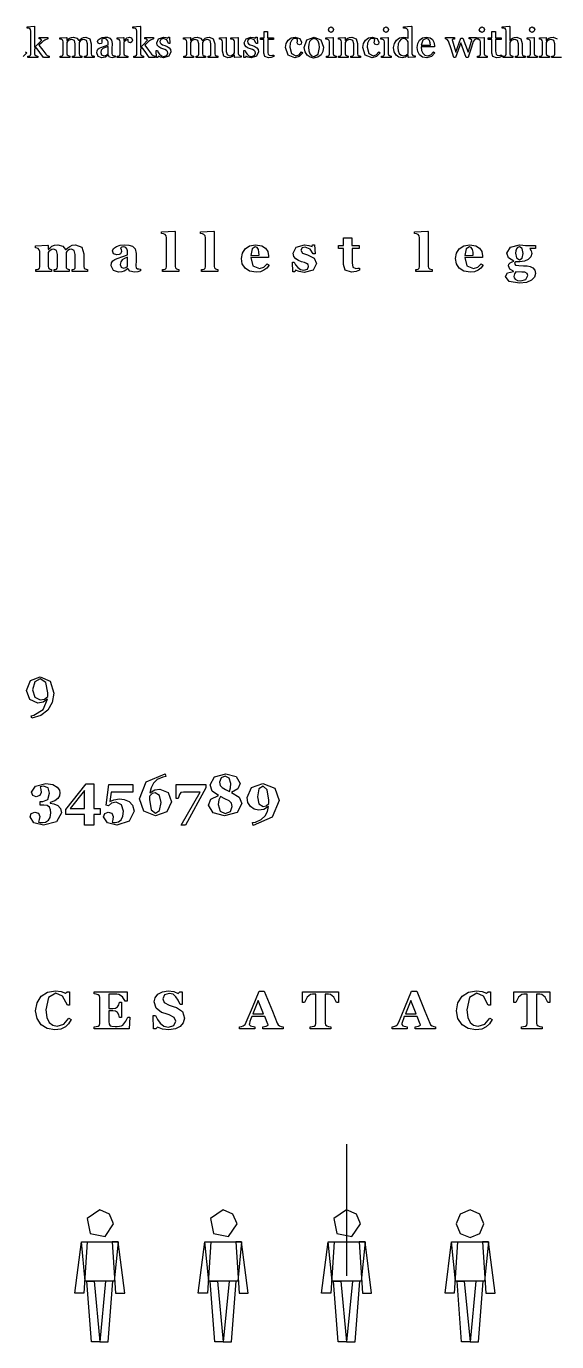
# Model space of a CAD drawing. Extents: x 0 to 118, y 2 to 170.
# Drawn here: x 58.52 to 74.63, y 43 to 82.94 of the extents above; entities that cross this region are included whole.
import ezdxf

# ---------------------------------------------------------------- set-up
doc = ezdxf.new("R2010")
doc.units = 0

msp = doc.modelspace()

# ---------------------------------------------------------------- linework, layer by layer
at = {"layer": 'Layer 1', "color": 7}
for points in [[(59.216615, 82), (59.03473, 82), (58.9328, 82.147705), (58.819885, 82.300903), (58.769837, 82.253908), (58.769837, 82.111085), (58.777762, 82.074463), (58.803397, 82.053713), (58.831475, 82.044562), (58.862602, 82.040287), (58.862602, 82), (58.567192, 82), (58.567192, 82.040283), (58.59649, 82.042783), (58.622125, 82.047657), (58.647757, 82.066582), (58.656307, 82.102595), (58.656307, 82.802057), (58.646532, 82.84417), (58.622107, 82.87469), (58.581823, 82.887515), (58.538488, 82.89179), (58.538488, 82.930853), (58.761268, 82.944902), (58.769818, 82.935752), (58.769818, 82.299155), (58.872355, 82.401083), (58.96574, 82.49874), (58.976115, 82.51279), (58.982215, 82.52744), (58.955358, 82.55184), (58.9047, 82.56284), (58.9047, 82.601902), (59.169593, 82.601902), (59.169593, 82.56406), (59.07865, 82.525607), (59.018835, 82.484715), (58.97733, 82.445042), (58.902258, 82.37302), (59.014563, 82.225315), (59.106115, 82.100803), (59.154333, 82.053805), (59.21659, 82.04038), (59.216615, 82)], [(62.430725, 82), (62.24884, 82), (62.146912, 82.147705), (62.033997, 82.300903), (61.983947, 82.253908), (61.983947, 82.111085), (61.991872, 82.074463), (62.017508, 82.053713), (62.045583, 82.044562), (62.07671, 82.040287), (62.07671, 82), (61.7813, 82), (61.7813, 82.040283), (61.810598, 82.042783), (61.836233, 82.047657), (61.861868, 82.066582), (61.870418, 82.102595), (61.870418, 82.802057), (61.860643, 82.84417), (61.836218, 82.87469), (61.795935, 82.887515), (61.7526, 82.89179), (61.7526, 82.930853), (61.975378, 82.944902), (61.983928, 82.935752), (61.983928, 82.299155), (62.086467, 82.401083), (62.17985, 82.49874), (62.190225, 82.51279), (62.196325, 82.52744), (62.16947, 82.55184), (62.11881, 82.56284), (62.11881, 82.601902), (62.383703, 82.601902), (62.383703, 82.56406), (62.29276, 82.525607), (62.232945, 82.484715), (62.191443, 82.445042), (62.11637, 82.37302), (62.228673, 82.225315), (62.320228, 82.100803), (62.368445, 82.053805), (62.4307, 82.04038), (62.430725, 82)], [(66.036073, 82.026232), (65.960998, 81.998767), (65.874328, 81.987167), (65.767518, 82.02501), (65.737, 82.133042), (65.737, 82.540757), (65.628358, 82.540757), (65.628358, 82.59935), (65.73944, 82.59935), (65.73944, 82.786727), (65.850525, 82.786727), (65.850525, 82.59935), (66.023255, 82.59935), (66.023255, 82.540757), (65.851745, 82.540757), (65.851745, 82.204452), (65.854245, 82.140975), (65.86767, 82.09703), (65.896968, 82.070175), (65.949458, 82.061025), (65.994013, 82.063525), (66.036128, 82.07085), (66.036073, 82.026232)], [(67.85431, 82.846558), (67.83111, 82.785522), (67.774957, 82.759888), (67.720637, 82.784312), (67.698062, 82.841075), (67.720637, 82.899668), (67.774957, 82.924693), (67.83172, 82.900893), (67.854295, 82.84657), (67.85431, 82.846558)], [(69.526673, 82.846558), (69.503473, 82.785522), (69.44732, 82.759888), (69.392998, 82.784312), (69.370423, 82.841075), (69.392998, 82.899668), (69.44732, 82.924693), (69.504083, 82.900893), (69.526658, 82.84657), (69.526673, 82.846558)], [(70.33661, 82.010987), (70.126648, 81.997563), (70.117497, 82.006113), (70.117497, 82.062265), (70.112623, 82.063515), (70.033888, 82.00553), (69.938063, 81.982955), (69.838575, 82.00553), (69.755568, 82.070227), (69.698193, 82.171547), (69.677443, 82.302162), (69.700018, 82.426063), (69.762273, 82.528603), (69.853215, 82.59391), (69.96369, 82.61831), (70.046087, 82.607335), (70.116277, 82.58048), (70.116277, 82.78983), (70.107727, 82.836218), (70.083928, 82.868565), (70.037543, 82.88504), (69.975285, 82.892965), (69.975285, 82.930805), (70.221257, 82.944855), (70.230407, 82.935705), (70.230407, 82.123937), (70.238332, 82.087315), (70.262757, 82.06229), (70.296325, 82.05314), (70.33661, 82.05064), (70.33661, 82.010987)], [(72.43805, 82.846558), (72.41485, 82.785522), (72.358698, 82.759888), (72.304378, 82.784312), (72.281802, 82.841075), (72.304378, 82.899668), (72.358698, 82.924693), (72.415463, 82.900893), (72.438038, 82.84657), (72.43805, 82.846558)], [(72.96051, 82.026245), (72.885437, 81.99878), (72.798767, 81.98718), (72.691955, 82.025022), (72.661437, 82.133055), (72.661437, 82.54077), (72.552795, 82.54077), (72.552795, 82.599362), (72.66388, 82.599362), (72.66388, 82.78674), (72.774962, 82.78674), (72.774962, 82.599362), (72.947692, 82.599362), (72.947692, 82.54077), (72.776185, 82.54077), (72.776185, 82.204465), (72.778685, 82.140987), (72.79211, 82.097042), (72.821407, 82.070187), (72.873897, 82.061037), (72.918452, 82.063537), (72.960567, 82.070862), (72.96051, 82.026245)], [(73.67401, 82), (73.3786, 82), (73.3786, 82.040283), (73.40973, 82.042783), (73.437805, 82.047657), (73.46283, 82.066582), (73.47138, 82.102595), (73.47138, 82.412042), (73.440862, 82.51092), (73.36762, 82.54571), (73.308415, 82.535335), (73.260197, 82.51091), (73.22846, 82.480393), (73.21136, 82.454758), (73.21136, 82.108688), (73.219285, 82.074508), (73.24492, 82.053758), (73.272385, 82.044607), (73.304122, 82.040332), (73.304122, 82), (73.008712, 82), (73.008712, 82.040283), (73.03801, 82.042783), (73.063645, 82.047657), (73.08928, 82.066582), (73.09783, 82.102595), (73.09783, 82.803277), (73.088055, 82.844782), (73.063655, 82.87591), (73.024592, 82.886885), (72.980037, 82.89176), (72.980037, 82.930822), (73.202815, 82.944872), (73.211365, 82.935722), (73.211365, 82.5158), (73.213865, 82.5158), (73.250487, 82.5512), (73.293822, 82.58416), (73.348142, 82.60856), (73.418945, 82.618335), (73.542845, 82.567067), (73.58618, 82.420582), (73.58618, 82.107473), (73.593505, 82.072682), (73.61914, 82.052532), (73.644165, 82.043982), (73.67407, 82.040333), (73.67401, 82)], [(73.963318, 82.846558), (73.940117, 82.785522), (73.883965, 82.759888), (73.829643, 82.784312), (73.807068, 82.841075), (73.829643, 82.899668), (73.883965, 82.924693), (73.940728, 82.900893), (73.963303, 82.84657), (73.963318, 82.846558)], [(60.58075, 82), (60.28717, 82), (60.28717, 82.040283), (60.315247, 82.042783), (60.340882, 82.047657), (60.365905, 82.066582), (60.374455, 82.102595), (60.374455, 82.413262), (60.34516, 82.51092), (60.273137, 82.54571), (60.216985, 82.53656), (60.168767, 82.510925), (60.13886, 82.481627), (60.12116, 82.455992), (60.12116, 82.108702), (60.128485, 82.073302), (60.153507, 82.052552), (60.178532, 82.044002), (60.20844, 82.040352), (60.20844, 82), (59.920965, 82), (59.920965, 82.040283), (59.94782, 82.042783), (59.972245, 82.047657), (59.997267, 82.066582), (60.005817, 82.102595), (60.005817, 82.413262), (59.976522, 82.51092), (59.9045, 82.54571), (59.848347, 82.535935), (59.80013, 82.510302), (59.770222, 82.479785), (59.751922, 82.45476), (59.751922, 82.10991), (59.760472, 82.07512), (59.786107, 82.053745), (59.812352, 82.044595), (59.84226, 82.04032), (59.84226, 82), (59.5499, 82), (59.5499, 82.040283), (59.578587, 82.042783), (59.604832, 82.047657), (59.629857, 82.066582), (59.638407, 82.102595), (59.638407, 82.47674), (59.629257, 82.51153), (59.604832, 82.538385), (59.576145, 82.549985), (59.540745, 82.556085), (59.540745, 82.595757), (59.742162, 82.609182), (59.750712, 82.600632), (59.750712, 82.514575), (59.754987, 82.514575), (59.792217, 82.550585), (59.833112, 82.584155), (59.886212, 82.608555), (59.955792, 82.61833), (60.0565, 82.586592), (60.116925, 82.51091), (60.155377, 82.54814), (60.199932, 82.58293), (60.254255, 82.608565), (60.324445, 82.61834), (60.445295, 82.568292), (60.48985, 82.414482), (60.48985, 82.108697), (60.497175, 82.073297), (60.522197, 82.052547), (60.549665, 82.043997), (60.580792, 82.040347), (60.58075, 82)], [(61.221007, 82.010975), (61.17035, 81.9945), (61.12152, 81.987775), (61.045227, 82.00975), (61.009217, 82.075057), (61.005567, 82.075057), (60.920117, 82.00792), (60.810865, 81.98472), (60.69917, 82.026225), (60.655835, 82.134867), (60.66561, 82.197122), (60.694907, 82.246562), (60.73519, 82.27891), (60.782187, 82.30211), (60.893272, 82.34056), (61.006797, 82.384507), (61.006797, 82.444932), (61.003147, 82.47545), (60.989097, 82.518172), (60.954307, 82.557235), (60.89144, 82.574335), (60.83895, 82.56456), (60.805383, 82.545035), (60.810882, 82.509022), (60.816983, 82.465077), (60.797458, 82.426015), (60.744355, 82.408315), (60.69919, 82.429665), (60.68514, 82.478492), (60.704665, 82.532205), (60.756545, 82.57798), (60.823075, 82.606668), (60.899368, 82.618868), (60.98848, 82.611543), (61.05806, 82.581635), (61.105058, 82.51999), (61.121533, 82.420503), (61.119783, 82.265473), (61.118033, 82.118378), (61.125958, 82.080538), (61.151593, 82.056738), (61.18028, 82.050638), (61.221173, 82.050138), (61.221007, 82.010975)], [(61.007995, 82.33324), (60.917052, 82.303333), (60.844423, 82.26671), (60.796202, 82.217273), (60.778503, 82.150135), (60.804748, 82.07567), (60.872498, 82.05187), (60.948793, 82.07262), (61.004333, 82.122668), (61.007995, 82.33324)], [(61.741637, 82.52428), (61.726387, 82.468738), (61.67939, 82.444938), (61.6269, 82.462638), (61.6092, 82.5017), (61.61095, 82.5261), (61.615225, 82.548075), (61.548087, 82.524875), (61.48278, 82.458958), (61.48278, 82.108615), (61.490705, 82.073825), (61.516952, 82.053675), (61.556015, 82.044525), (61.598127, 82.04025), (61.598127, 82), (61.280745, 82), (61.280745, 82.040283), (61.309432, 82.042783), (61.335677, 82.047657), (61.360702, 82.066582), (61.369252, 82.102595), (61.369252, 82.474297), (61.360102, 82.51153), (61.335677, 82.540827), (61.30821, 82.551202), (61.274032, 82.556077), (61.274032, 82.59575), (61.474227, 82.609175), (61.482777, 82.600625), (61.482777, 82.515787), (61.485827, 82.515787), (61.570057, 82.59086), (61.654895, 82.616495), (61.717152, 82.59147), (61.741577, 82.524332), (61.741637, 82.52428)], [(62.859803, 82.2948), (62.898255, 82.24414), (62.91168, 82.17395), (62.848812, 82.037233), (62.68707, 81.98413), (62.590025, 82.003055), (62.527157, 82.037845), (62.514957, 81.998173), (62.469182, 81.998173), (62.463082, 82.207523), (62.505197, 82.207523), (62.525947, 82.15198), (62.5644, 82.094608), (62.621162, 82.04944), (62.696235, 82.03114), (62.786567, 82.057385), (62.818305, 82.13368), (62.80793, 82.177625), (62.778632, 82.210585), (62.729195, 82.235608), (62.663887, 82.258183), (62.5998, 82.281383), (62.539985, 82.316783), (62.49604, 82.369273), (62.47894, 82.442515), (62.533872, 82.567638), (62.680967, 82.618908), (62.752987, 82.609758), (62.813412, 82.587783), (62.827462, 82.619523), (62.87141, 82.619523), (62.88056, 82.42604), (62.838445, 82.42604), (62.782902, 82.53102), (62.679752, 82.571915), (62.601017, 82.54689), (62.572332, 82.486465), (62.581482, 82.44069), (62.610167, 82.40956), (62.655945, 82.38636), (62.724915, 82.36256), (62.800597, 82.332653), (62.859802, 82.29481), (62.859803, 82.2948)], [(64.335022, 82), (64.041442, 82), (64.041442, 82.040283), (64.06952, 82.042783), (64.095155, 82.047657), (64.120177, 82.066582), (64.128727, 82.102595), (64.128727, 82.413262), (64.099432, 82.51092), (64.02741, 82.54571), (63.971257, 82.53656), (63.92304, 82.510925), (63.893132, 82.481627), (63.875432, 82.455992), (63.875432, 82.108702), (63.882757, 82.073302), (63.90778, 82.052552), (63.932805, 82.044002), (63.962712, 82.040352), (63.962712, 82), (63.675237, 82), (63.675237, 82.040283), (63.702092, 82.042783), (63.726517, 82.047657), (63.75154, 82.066582), (63.76009, 82.102595), (63.76009, 82.413262), (63.730795, 82.51092), (63.658772, 82.54571), (63.60262, 82.535935), (63.554402, 82.510302), (63.524495, 82.479785), (63.506195, 82.45476), (63.506195, 82.10991), (63.514745, 82.07512), (63.54038, 82.053745), (63.566625, 82.044595), (63.596532, 82.04032), (63.596532, 82), (63.304172, 82), (63.304172, 82.040283), (63.33286, 82.042783), (63.359105, 82.047657), (63.38413, 82.066582), (63.39268, 82.102595), (63.39268, 82.47674), (63.38353, 82.51153), (63.359105, 82.538385), (63.330417, 82.549985), (63.295017, 82.556085), (63.295017, 82.595757), (63.496435, 82.609182), (63.504985, 82.600632), (63.504985, 82.514575), (63.50926, 82.514575), (63.54649, 82.550585), (63.587385, 82.584155), (63.640485, 82.608555), (63.710065, 82.61833), (63.810772, 82.586592), (63.871197, 82.51091), (63.90965, 82.54814), (63.954205, 82.58293), (64.008527, 82.608565), (64.078717, 82.61834), (64.199567, 82.568292), (64.244122, 82.414482), (64.244122, 82.108697), (64.251447, 82.073297), (64.27647, 82.052547), (64.303937, 82.043997), (64.335065, 82.040347), (64.335022, 82)], [(65.050355, 82.010975), (64.85443, 81.99755), (64.84528, 82.0061), (64.84528, 82.082395), (64.84163, 82.082395), (64.80867, 82.049435), (64.766555, 82.018308), (64.713455, 81.993283), (64.640822, 81.984733), (64.518753, 82.036613), (64.47725, 82.18859), (64.47725, 82.476678), (64.4687, 82.513298), (64.4449, 82.539543), (64.417435, 82.549918), (64.382645, 82.554793), (64.382645, 82.594465), (64.58345, 82.609115), (64.5926, 82.600565), (64.5926, 82.182475), (64.621898, 82.084207), (64.692087, 82.05125), (64.751902, 82.061625), (64.795847, 82.08605), (64.824535, 82.112905), (64.84406, 82.13976), (64.84406, 82.480947), (64.83551, 82.516347), (64.81171, 82.543202), (64.77875, 82.551752), (64.730532, 82.554802), (64.730532, 82.594475), (64.949037, 82.609125), (64.958187, 82.600575), (64.958187, 82.12267), (64.966737, 82.08727), (64.990537, 82.062245), (65.016782, 82.053095), (65.050352, 82.050595), (65.050355, 82.010975)], [(65.521545, 82.294787), (65.559998, 82.244128), (65.573423, 82.173938), (65.510558, 82.03722), (65.348813, 81.984118), (65.251768, 82.003043), (65.188903, 82.037833), (65.176703, 81.99816), (65.130925, 81.99816), (65.124825, 82.20751), (65.166938, 82.20751), (65.187688, 82.151968), (65.22614, 82.094595), (65.282903, 82.049428), (65.357975, 82.031128), (65.448308, 82.057373), (65.480048, 82.133668), (65.469673, 82.177613), (65.440375, 82.210573), (65.390938, 82.235595), (65.32563, 82.25817), (65.261543, 82.28137), (65.201728, 82.31677), (65.157783, 82.36926), (65.140683, 82.442503), (65.195615, 82.567625), (65.34271, 82.618895), (65.414733, 82.609745), (65.475155, 82.58777), (65.489205, 82.61951), (65.53315, 82.61951), (65.5423, 82.426028), (65.500185, 82.426028), (65.444643, 82.531008), (65.341495, 82.571903), (65.26276, 82.546878), (65.234073, 82.486453), (65.243223, 82.440678), (65.27191, 82.409548), (65.317685, 82.386348), (65.386655, 82.362548), (65.46234, 82.33264), (65.521543, 82.294798), (65.521545, 82.294787)], [(66.67572, 81.984117), (66.471252, 82.070787), (66.3974, 82.303332), (66.416925, 82.42174), (66.47491, 82.522447), (66.565242, 82.592028), (66.68365, 82.618885), (66.827692, 82.57616), (66.883235, 82.460802), (66.868585, 82.406482), (66.820365, 82.383282), (66.764212, 82.401582), (66.744687, 82.442475), (66.752012, 82.498627), (66.760562, 82.541352), (66.727602, 82.566377), (66.681215, 82.573102), (66.625062, 82.560277), (66.573795, 82.514502), (66.537172, 82.432105), (66.523122, 82.308202), (66.57317, 82.122655), (66.705618, 82.051245), (66.804495, 82.07993), (66.878957, 82.16599), (66.91802, 82.140355), (66.811818, 82.02622), (66.67571, 81.984105), (66.67572, 81.984117)], [(67.551575, 82.306995), (67.531425, 82.181872), (67.474052, 82.078113), (67.376397, 82.00548), (67.251885, 81.98168), (67.142633, 82.00303), (67.050468, 82.066505), (66.986993, 82.165993), (66.963793, 82.29844), (67.04558, 82.529152), (67.261035, 82.618875), (67.469165, 82.533425), (67.551563, 82.306985), (67.551575, 82.306995)], [(67.425232, 82.305745), (67.416082, 82.402182), (67.388615, 82.488852), (67.337347, 82.549277), (67.259832, 82.572477), (67.179265, 82.549277), (67.125555, 82.4858), (67.098087, 82.40096), (67.090162, 82.308797), (67.099312, 82.200155), (67.12983, 82.111655), (67.18171, 82.05001), (67.259835, 82.028035), (67.380685, 82.101887), (67.42524, 82.305745), (67.425232, 82.305745)], [(67.931213, 82), (67.640075, 82), (67.640075, 82.040283), (67.668762, 82.042783), (67.695008, 82.047657), (67.720033, 82.066582), (67.728583, 82.102595), (67.728583, 82.474297), (67.719432, 82.509697), (67.695008, 82.537165), (67.661438, 82.549365), (67.621155, 82.55609), (67.621155, 82.595762), (67.833557, 82.609187), (67.842107, 82.600637), (67.842107, 82.109915), (67.850032, 82.074515), (67.876278, 82.053765), (67.902523, 82.044615), (67.931207, 82.04034), (67.931213, 82)], [(68.66974, 82), (68.37494, 82), (68.37494, 82.040283), (68.405458, 82.042783), (68.433533, 82.047657), (68.458558, 82.066582), (68.467108, 82.102595), (68.467108, 82.412042), (68.43659, 82.51092), (68.363348, 82.54571), (68.304142, 82.535335), (68.256535, 82.51091), (68.224187, 82.480393), (68.207088, 82.454758), (68.207088, 82.108688), (68.215637, 82.074508), (68.241272, 82.053758), (68.268738, 82.044607), (68.299865, 82.040332), (68.299865, 82), (68.005065, 82), (68.005065, 82.040283), (68.033753, 82.042783), (68.059998, 82.047657), (68.085023, 82.066582), (68.093573, 82.102595), (68.093573, 82.474297), (68.084423, 82.51214), (68.059998, 82.540827), (68.032533, 82.551202), (67.998352, 82.556077), (67.998352, 82.59575), (68.198547, 82.609175), (68.207097, 82.600625), (68.207097, 82.515787), (68.210147, 82.515787), (68.246767, 82.550577), (68.288272, 82.584147), (68.341982, 82.608547), (68.412172, 82.618322), (68.540347, 82.564002), (68.58246, 82.42057), (68.58246, 82.10746), (68.589785, 82.07267), (68.61481, 82.05252), (68.639835, 82.04397), (68.669742, 82.04032), (68.66974, 82)], [(69.021912, 81.984125), (68.817445, 82.070795), (68.743592, 82.30334), (68.763117, 82.421748), (68.8211, 82.522455), (68.911432, 82.592035), (69.02984, 82.618893), (69.173885, 82.576168), (69.229425, 82.46081), (69.214775, 82.40649), (69.166557, 82.38329), (69.110405, 82.40159), (69.09088, 82.442482), (69.098205, 82.498635), (69.106755, 82.54136), (69.073797, 82.566385), (69.02741, 82.57311), (68.971257, 82.560285), (68.919987, 82.51451), (68.883367, 82.432112), (68.869317, 82.30821), (68.919367, 82.122662), (69.051815, 82.051252), (69.15069, 82.079937), (69.225152, 82.165997), (69.264215, 82.140362), (69.158015, 82.026227), (69.021907, 81.984112), (69.021912, 81.984125)], [(69.603578, 82), (69.31244, 82), (69.31244, 82.040283), (69.341125, 82.042783), (69.36737, 82.047657), (69.392395, 82.066582), (69.400945, 82.102595), (69.400945, 82.474297), (69.391795, 82.509697), (69.36737, 82.537165), (69.333802, 82.549365), (69.293517, 82.55609), (69.293517, 82.595762), (69.50592, 82.609187), (69.51447, 82.600637), (69.51447, 82.109915), (69.522395, 82.074515), (69.54864, 82.053765), (69.574885, 82.044615), (69.603572, 82.04034), (69.603578, 82)], [(70.116273, 82.116578), (70.116273, 82.46875), (70.100398, 82.50293), (70.072933, 82.5365), (70.031428, 82.561523), (69.975885, 82.571898), (69.908138, 82.552973), (69.853815, 82.498653), (69.817805, 82.411372), (69.80498, 82.294795), (69.814755, 82.20141), (69.847715, 82.123897), (69.902035, 82.068965), (69.981383, 82.048215), (70.061948, 82.069565), (70.11627, 82.116562), (70.116273, 82.116578)], [(70.92987, 82.141603), (70.828553, 82.026855), (70.682678, 81.98413), (70.555115, 82.009765), (70.465393, 82.079345), (70.412293, 82.181885), (70.395193, 82.305785), (70.413493, 82.420533), (70.468425, 82.52246), (70.554485, 82.59204), (70.67045, 82.618898), (70.783365, 82.598148), (70.85966, 82.541385), (70.901165, 82.460818), (70.915215, 82.36011), (70.915215, 82.319828), (70.516655, 82.319828), (70.52763, 82.212405), (70.56364, 82.127565), (70.625895, 82.071413), (70.717448, 82.051263), (70.810833, 82.076288), (70.887125, 82.16784), (70.92987, 82.141603)], [(70.794983, 82.371095), (70.788882, 82.444335), (70.770583, 82.509643), (70.73213, 82.55542), (70.669263, 82.57312), (70.562453, 82.51941), (70.516675, 82.371095), (70.794983, 82.371095)], [(72.19757, 82.562745), (72.14203, 82.54137), (72.099305, 82.484607), (72.04132, 82.314318), (71.980895, 82.134265), (71.95832, 82.065905), (71.93817, 81.995715), (71.885677, 81.995715), (71.723935, 82.43883), (71.560972, 81.995715), (71.510922, 81.995715), (71.4212, 82.26427), (71.344297, 82.496813), (71.307065, 82.54198), (71.253965, 82.561505), (71.253965, 82.60179), (71.52252, 82.60179), (71.52252, 82.559065), (71.478575, 82.55234), (71.455375, 82.53219), (71.457125, 82.521815), (71.462625, 82.504715), (71.50657, 82.361283), (71.570657, 82.156205), (71.724465, 82.589555), (71.78306, 82.589555), (71.93992, 82.162307), (71.9918, 82.32039), (72.037575, 82.464433), (72.0455, 82.49312), (72.049775, 82.519365), (72.04, 82.53889), (72.0162, 82.55294), (71.989342, 82.560265), (71.968592, 82.562765), (71.968592, 82.601827), (72.197472, 82.601827), (72.19757, 82.562745)], [(72.514953, 82), (72.223815, 82), (72.223815, 82.040283), (72.252503, 82.042783), (72.278748, 82.047657), (72.303773, 82.066582), (72.312323, 82.102595), (72.312323, 82.474297), (72.303173, 82.509697), (72.278748, 82.537165), (72.245178, 82.549365), (72.204895, 82.55609), (72.204895, 82.595762), (72.417298, 82.609187), (72.425848, 82.600637), (72.425848, 82.109915), (72.433773, 82.074515), (72.460018, 82.053765), (72.486263, 82.044615), (72.514948, 82.04034), (72.514953, 82)], [(74.040222, 82), (73.749085, 82), (73.749085, 82.040283), (73.77777, 82.042783), (73.804015, 82.047657), (73.82904, 82.066582), (73.83759, 82.102595), (73.83759, 82.474297), (73.82844, 82.509697), (73.804015, 82.537165), (73.770447, 82.549365), (73.730162, 82.55609), (73.730162, 82.595762), (73.942565, 82.609187), (73.951115, 82.600637), (73.951115, 82.109915), (73.95904, 82.074515), (73.985285, 82.053765), (74.01153, 82.044615), (74.040217, 82.04034), (74.040222, 82)], [(74.778747, 82), (74.483947, 82), (74.483947, 82.040283), (74.514465, 82.042783), (74.542542, 82.047657), (74.567565, 82.066582), (74.576115, 82.102595), (74.576115, 82.412042), (74.545597, 82.51092), (74.472355, 82.54571), (74.413152, 82.535335), (74.365545, 82.51091), (74.333195, 82.480393), (74.316095, 82.454758), (74.316095, 82.108688), (74.324645, 82.074508), (74.35028, 82.053758), (74.377747, 82.044607), (74.408875, 82.040332), (74.408875, 82), (74.114075, 82), (74.114075, 82.040283), (74.14276, 82.042783), (74.169007, 82.047657), (74.19403, 82.066582), (74.20258, 82.102595), (74.20258, 82.474297), (74.19343, 82.51214), (74.16903, 82.540827), (74.141562, 82.551202), (74.107382, 82.556077), (74.107382, 82.59575), (74.307577, 82.609175), (74.316127, 82.600625), (74.316127, 82.515787), (74.319177, 82.515787), (74.3558, 82.550577), (74.397302, 82.584147), (74.451015, 82.608547), (74.521205, 82.618322), (74.649377, 82.564002)], [(58.492732, 82.165995), (58.531795, 82.14036), (58.425592, 82.026225)], [(63.155975, 75.5), (62.658477, 75.5), (62.658477, 75.557923), (62.69815, 75.561898), (62.733062, 75.569823), (62.767182, 75.5968), (62.776707, 75.644407), (62.776707, 76.523557), (62.764007, 76.5791), (62.731475, 76.618772), (62.683075, 76.638597), (62.62674, 76.649697), (62.62674, 76.70762), (63.025847, 76.728245), (63.037747, 76.715545), (63.037747, 75.654695), (63.048072, 75.607087), (63.081397, 75.578522), (63.114722, 75.565822), (63.155982, 75.557897), (63.155975, 75.5)], [(64.340362, 75.5), (63.842865, 75.5), (63.842865, 75.557923), (63.882537, 75.561898), (63.91745, 75.569823), (63.951567, 75.5968), (63.961092, 75.644407), (63.961092, 76.523557), (63.948392, 76.5791), (63.91586, 76.618772), (63.86746, 76.638597), (63.811125, 76.649697), (63.811125, 76.70762), (64.210232, 76.728245), (64.222132, 76.715545), (64.222132, 75.654695), (64.232457, 75.607087), (64.265782, 75.578522), (64.299107, 75.565822), (64.340367, 75.557897), (64.340362, 75.5)], [(70.84549, 75.5), (70.347993, 75.5), (70.347993, 75.557922), (70.387665, 75.561897), (70.422578, 75.569822), (70.456695, 75.5968), (70.46622, 75.644407), (70.46622, 76.523557), (70.45352, 76.5791), (70.420988, 76.618772), (70.372588, 76.638597), (70.31625, 76.649697), (70.31625, 76.70762), (70.71536, 76.728245), (70.72726, 76.715545), (70.72726, 75.654695), (70.737585, 75.607087), (70.77091, 75.578522), (70.804235, 75.565822), (70.845495, 75.557897), (70.84549, 75.5)], [(60.38095, 75.5), (59.90805, 75.5), (59.90805, 75.557923), (59.94455, 75.561898), (59.976287, 75.569823), (59.998512, 75.596005), (60.003262, 75.644407), (60.003262, 76.01495), (59.973905, 76.137142), (59.891385, 76.178402), (59.83029, 76.167302), (59.781887, 76.141117), (59.746182, 76.107792), (59.724757, 76.079227), (59.724757, 75.653142), (59.731107, 75.606327), (59.756497, 75.578557), (59.785062, 75.565857), (59.819975, 75.557932), (59.819975, 75.5), (59.36691, 75.5), (59.36691, 75.557923), (59.40341, 75.561898), (59.435147, 75.569823), (59.456572, 75.595213), (59.462122, 75.644407), (59.462122, 76.01495), (59.432765, 76.137142), (59.350245, 76.178402), (59.28915, 76.167302), (59.240747, 76.141117), (59.205042, 76.107792), (59.183617, 76.079227), (59.183617, 75.653142), (59.190767, 75.607122), (59.216157, 75.578557), (59.244722, 75.565857), (59.279635, 75.557932), (59.279635, 75.5), (58.804355, 75.5), (58.804355, 75.557923), (58.84482, 75.561898), (58.87894, 75.569823), (58.913852, 75.5968), (58.923377, 75.644407), (58.923377, 76.106197), (58.909902, 76.155392), (58.87737, 76.19348), (58.84087, 76.209355), (58.793262, 76.21808), (58.793262, 76.276), (59.171742, 76.296625), (59.183642, 76.284725), (59.183642, 76.172847), (59.186817, 76.172847), (59.239187, 76.21966), (59.297107, 76.264095), (59.372487, 76.295833), (59.473255, 76.308532), (59.624012, 76.26886), (59.7105, 76.164918), (59.71765, 76.164918), (59.773987, 76.214905), (59.835082, 76.26172), (59.913635, 76.295045), (60.016785, 76.30852), (60.200865, 76.237903), (60.26593, 76.037158), (60.26593, 75.651538), (60.274655, 75.60393), (60.306392, 75.576953), (60.337337, 75.565853), (60.380977, 75.557928), (60.38095, 75.5)], [(61.986665, 75.51665), (61.904145, 75.48888), (61.803375, 75.47618), (61.65976, 75.504743), (61.597078, 75.588055), (61.592328, 75.588055), (61.53996, 75.542035), (61.486798, 75.509505), (61.414595, 75.484113), (61.318585, 75.475388), (61.16148, 75.529343), (61.096417, 75.673753), (61.110692, 75.761033), (61.151157, 75.825303), (61.205907, 75.867355), (61.274937, 75.8983), (61.446325, 75.952255), (61.59232, 76.003038), (61.59232, 76.079208), (61.589145, 76.131578), (61.575645, 76.186325), (61.540732, 76.229173), (61.47805, 76.246623), (61.419335, 76.236298), (61.382042, 76.216473), (61.395542, 76.16807), (61.406642, 76.105388), (61.399492, 76.07127), (61.378867, 76.03953), (61.337607, 76.01493), (61.268577, 76.006205), (61.167807, 76.037945), (61.13369, 76.12205), (61.168602, 76.201395), (61.25509, 76.260113), (61.37014, 76.29661), (61.490745, 76.31011), (61.63198, 76.300585), (61.747825, 76.263293), (61.825585, 76.18236), (61.854942, 76.045093), (61.850967, 75.832445), (61.847792, 75.67058), (61.858117, 75.614245), (61.891442, 75.5833), (61.933495, 75.575375), (61.986657, 75.574625), (61.986665, 75.51665)], [(65.8945, 75.689635), (65.827057, 75.603943), (65.73819, 75.535705), (65.63028, 75.490478), (65.505707, 75.474603), (65.302582, 75.507928), (65.16214, 75.597588), (65.078827, 75.730095), (65.05185, 75.89672), (65.081207, 76.051445), (65.166107, 76.183953), (65.301787, 76.2752), (65.48587, 76.310113), (65.668365, 76.283135), (65.78659, 76.20855), (65.852447, 76.101433), (65.873072, 75.972893), (65.873072, 75.921318), (65.336695, 75.921318), (65.399377, 75.67376), (65.598537, 75.58886), (65.73263, 75.629325), (65.834192, 75.73327), (65.8945, 75.689635)], [(66.963043, 75.473022), (66.812287, 75.496022), (66.698822, 75.54363), (66.675022, 75.489675), (66.613132, 75.489675), (66.602807, 75.785635), (66.66073, 75.785635), (66.700405, 75.704702), (66.76388, 75.624562), (66.84878, 75.56426), (66.95193, 75.53966), (67.059048, 75.567432), (67.094752, 75.654712), (67.078878, 75.70708), (67.035238, 75.742785), (66.967, 75.769762), (66.876548, 75.79674), (66.783713, 75.828477), (66.704365, 75.880052), (66.647238, 75.954637), (66.625813, 76.058582), (66.71944, 76.23949), (66.966205, 76.30852), (67.098713, 76.293445), (67.201068, 76.261707), (67.217718, 76.30852), (67.27802, 76.30852), (67.29072, 76.037952), (67.234385, 76.037952), (67.13917, 76.17998), (66.993968, 76.240282), (66.89796, 76.214892), (66.863048, 76.144275), (66.91383, 76.056995), (67.057445, 76.006212), (67.26533, 75.906237), (67.331188, 75.74596), (67.228833, 75.54442), (66.963023, 75.47301), (66.963043, 75.473022)], [(68.644135, 75.5365), (68.53543, 75.496825), (68.394195, 75.478575), (68.210113, 75.538877), (68.150605, 75.711057), (68.150605, 76.19824), (68.007783, 76.19824), (68.007783, 76.283932), (68.153778, 76.283932), (68.153778, 76.52435), (68.411653, 76.52435), (68.411653, 76.283932), (68.63382, 76.283932), (68.63382, 76.19824), (68.413238, 76.19824), (68.413238, 75.763425), (68.43863, 75.631712), (68.531463, 75.592832), (68.590973, 75.596007), (68.644135, 75.603157), (68.644135, 75.5365)], [(72.399628, 75.689635), (72.332185, 75.603942), (72.243318, 75.535705), (72.135407, 75.490477), (72.010833, 75.474603), (71.807708, 75.507928), (71.667268, 75.597588), (71.583955, 75.730095), (71.556978, 75.89672), (71.586335, 76.051445), (71.671235, 76.183953), (71.806915, 76.2752), (71.990998, 76.310113), (72.173493, 76.283135), (72.291718, 76.20855), (72.357575, 76.101433), (72.3782, 75.972893), (72.3782, 75.921318), (71.841823, 75.921318), (71.904505, 75.67376), (72.103662, 75.58886), (72.237758, 75.629325), (72.33932, 75.73327), (72.399628, 75.689635)], [(73.989473, 76.198242), (73.81491, 76.198242), (73.860933, 76.12445), (73.876808, 76.043517), (73.84745, 75.940367), (73.770485, 75.86261), (73.65702, 75.81421), (73.515785, 75.79676), (73.386453, 75.79676), (73.365028, 75.77376), (73.353928, 75.744402), (73.381698, 75.696002), (73.482468, 75.680927), (73.628463, 75.674577), (73.733993, 75.669827), (73.82524, 75.650777), (73.903793, 75.608722), (73.964095, 75.537312), (73.987895, 75.43813), (73.958538, 75.324665), (73.870463, 75.232625), (73.719705, 75.169942), (73.503093, 75.147717), (73.18571, 75.1985), (73.077005, 75.350842), (73.135723, 75.453992), (73.318218, 75.498425), (73.318218, 75.50795), (73.20396, 75.573012), (73.163493, 75.668227), (73.179368, 75.724562), (73.22142, 75.76503), (73.275375, 75.79042), (73.328538, 75.80787), (73.328538, 75.816595), (73.17064, 75.913395), (73.12065, 76.053045), (73.227768, 76.239507), (73.500718, 76.30933), (73.60466, 76.299805), (73.681625, 76.28393), (73.989488, 76.28393), (73.989473, 76.198242)], [(61.592315, 75.93004), (61.504242, 75.89513), (61.43283, 75.854663), (61.38681, 75.797535), (61.37016, 75.716603), (61.39793, 75.62694), (61.467755, 75.59917), (61.539167, 75.61662), (61.589155, 75.661055), (61.592315, 75.93004)], [(65.5914, 75.99115), (65.58665, 76.088745), (65.569975, 76.17047), (65.532682, 76.226807), (65.473965, 76.245857), (65.37637, 76.183967), (65.336697, 75.987982), (65.5914, 75.99115)], [(72.096528, 75.99115), (72.091778, 76.088745), (72.075102, 76.17047), (72.03781, 76.226807), (71.979092, 76.245857), (71.881497, 76.183967), (71.841825, 75.987982), (72.096528, 75.99115)], [(73.61734, 76.046692), (73.587982, 76.193482), (73.497527, 76.247437), (73.443572, 76.232362), (73.40628, 76.19031), (73.38803, 76.126832), (73.38328, 76.053042), (73.413432, 75.911012), (73.499125, 75.855472), (73.586405, 75.90546), (73.61735, 76.046695), (73.61734, 76.046692)], [(73.75064, 75.380187), (73.735565, 75.434142), (73.668123, 75.47699), (73.5737, 75.48334), (73.394378, 75.48484), (73.347565, 75.428505), (73.329315, 75.349952), (73.340415, 75.306312), (73.375328, 75.261877), (73.437218, 75.226172), (73.540368, 75.212672), (73.696678, 75.252347), (73.750633, 75.380092), (73.75064, 75.380187)], [(59.354125, 62.6909), (59.30713, 62.410628), (59.17212, 62.180768), (58.96106, 62.01927), (58.68335, 61.93382), (58.667975, 62.010725), (58.74488, 62.0244), (59.03199, 62.202988), (59.16529, 62.508895), (59.025155, 62.420883), (58.868782, 62.39354), (58.626105, 62.50206), (58.523567, 62.775498), (58.642342, 63.073715), (58.937142, 63.195053), (59.240485, 63.05919), (59.354132, 62.690903), (59.354125, 62.6909)], [(59.172973, 62.70115), (59.107177, 63.013892), (58.935425, 63.12754), (58.771363, 63.039527), (58.708985, 62.798562), (58.772218, 62.576392), (58.943115, 62.492652), (59.065308, 62.516577), (59.1687, 62.59519), (59.16945, 62.608865), (59.1712, 62.637918), (59.17195, 62.66697), (59.1727, 62.70115), (59.172973, 62.70115)], [(59.471193, 59.28711), (59.55664, 59.195678), (59.59082, 59.056398), (59.437865, 58.79065), (59.043945, 58.684692), (58.750855, 58.759033), (58.63037, 58.940185), (58.668822, 59.042725), (58.773072, 59.084595), (58.8833, 59.047853), (58.92688, 58.951295), (58.911505, 58.858155), (58.88843, 58.78125), (58.937137, 58.768425), (59.007205, 58.7633), (59.103763, 58.779525), (59.186647, 58.832505), (59.243045, 58.92308), (59.263545, 59.0598), (59.254145, 59.152085), (59.221675, 59.228135), (59.15588, 59.27855), (59.050775, 59.29735), (58.942255, 59.29735), (58.942255, 59.400745), (59.01916, 59.400745), (59.174678, 59.463977), (59.223382, 59.6588), (59.176387, 59.816028), (59.042232, 59.869005), (58.984125, 59.86473), (58.93371, 59.851055), (58.956785, 59.769877), (58.97046, 59.68101), (58.92859, 59.584452), (58.819215, 59.548565), (58.716675, 59.590435), (58.679077, 59.692117), (58.80127, 59.872417), (59.10974, 59.947612), (59.321655, 59.917705), (59.454955, 59.844217), (59.520752, 59.751932), (59.539552, 59.66392), (59.523327, 59.57847), (59.477185, 59.495585), (59.378917, 59.42039), (59.237072, 59.371685), (59.237072, 59.35801), (59.356702, 59.33751), (59.471205, 59.287095), (59.471193, 59.28711)], [(60.756348, 59.008545), (60.572633, 59.008545), (60.572633, 58.684692), (60.286378, 58.684692), (60.286378, 59.008545), (59.720703, 59.008545), (59.720703, 59.165773), (60.334228, 59.942505), (60.572633, 59.942505), (60.572633, 59.188842), (60.756348, 59.188842), (60.756348, 59.008545)], [(61.639038, 59.40503), (61.746705, 59.289672), (61.790282, 59.111085), (61.644165, 58.804322), (61.27246, 58.684692), (60.980225, 58.759887), (60.86316, 58.937622), (60.901612, 59.04016), (61.00586, 59.082032), (61.11609, 59.045287), (61.159667, 58.94873), (61.145142, 58.85559), (61.121218, 58.778687), (61.16907, 58.767587), (61.22034, 58.763312), (61.316043, 58.785537), (61.396365, 58.84877), (61.45447, 58.962417), (61.47412, 59.110245), (61.40918, 59.307632), (61.242553, 59.38539), (61.109253, 59.35292), (61.012695, 59.26918), (60.946045, 59.291405), (61.02893, 59.92031), (61.750977, 59.92031), (61.750977, 59.68447), (61.090455, 59.68447), (61.05542, 59.402487), (61.174195, 59.45803), (61.345092, 59.48452), (61.49463, 59.46742), (61.639038, 59.405042), (61.639038, 59.40503)], [(62.925902, 59.39563), (62.789185, 59.092285), (62.441405, 58.970093), (62.085937, 59.10852), (61.951782, 59.481933), (62.162842, 59.998903), (62.736205, 60.24585), (62.755855, 60.161255), (62.665277, 60.14588), (62.491817, 60.06812), (62.377315, 59.956183), (62.308955, 59.818608), (62.271358, 59.668218), (62.41833, 59.75794), (62.575557, 59.781015), (62.824212, 59.67335), (62.925897, 59.39564), (62.925902, 59.39563)], [(63.97522, 59.8186), (63.35315, 58.68469), (63.224975, 58.68469), (63.800902, 59.690427), (63.409545, 59.690427), (63.293335, 59.689677), (63.21643, 59.672577), (63.167725, 59.612762), (63.136108, 59.499115), (63.07373, 59.499115), (63.07373, 59.92038), (63.97522, 59.92038), (63.97522, 59.8186)], [(65.062135, 59.33923), (64.921143, 59.075192), (64.539185, 58.968382), (64.189698, 59.059812), (64.056398, 59.293942), (64.12732, 59.475095), (64.352905, 59.58276), (64.166625, 59.722897), (64.104247, 59.91174), (64.240112, 60.150997), (64.577637, 60.247555), (64.892945, 60.162107), (65.014282, 59.950192), (64.948487, 59.78613), (64.751953, 59.681027), (64.988647, 59.535765), (65.062135, 59.33923), (65.062135, 59.33923)], [(64.728882, 59.951902), (64.684448, 60.111692), (64.562255, 60.173215), (64.43921, 60.121092), (64.390502, 59.98779), (64.411878, 59.892942), (64.472548, 59.827145), (64.573378, 59.76904), (64.690443, 59.71179), (64.71864, 59.816037), (64.72889, 59.951902), (64.728882, 59.951902)], [(66.1969, 59.43408), (65.986695, 58.925657), (65.412475, 58.679562), (65.392825, 58.764157), (65.4834, 58.779532), (65.657718, 58.856437), (65.771365, 58.965812), (65.841432, 59.101677), (65.877322, 59.249505), (65.731202, 59.162345), (65.573122, 59.141845), (65.43555, 59.170897), (65.324465, 59.250365), (65.24927, 59.373413), (65.22278, 59.53064), (65.361208, 59.828858), (65.707278, 59.947633), (66.064455, 59.80835), (66.196903, 59.434083), (66.1969, 59.43408)], [(60.286378, 59.188842), (60.286378, 59.738282), (59.85144, 59.188842), (60.286378, 59.188842)], [(62.60974, 59.372555), (62.56189, 59.587032), (62.435425, 59.666502), (62.34314, 59.648552), (62.26538, 59.573358), (62.26463, 59.557982), (62.26388, 59.53064), (62.26213, 59.495605), (62.26213, 59.468262), (62.31169, 59.153807), (62.44072, 59.045288), (62.562913, 59.130737), (62.609908, 59.372557), (62.60974, 59.372555)], [(64.775025, 59.252927), (64.74939, 59.352047), (64.675903, 59.42297), (64.55371, 59.486202), (64.413575, 59.552), (64.364013, 59.452025), (64.342663, 59.311032), (64.40333, 59.1145), (64.56312, 59.043577), (64.718638, 59.101682), (64.775035, 59.252927), (64.775025, 59.252927)], [(65.88501, 59.387082), (65.88576, 59.416135), (65.88651, 59.44946), (65.83695, 59.76306), (65.709632, 59.872435), (65.58573, 59.789547), (65.538732, 59.55029), (65.586585, 59.332395), (65.713905, 59.251217), (65.805335, 59.270867), (65.883092, 59.344352), (65.883842, 59.358878), (65.884592, 59.387075), (65.88501, 59.387082)], [(59.385713, 52.469848), (59.154023, 52.509523), (58.965973, 52.62616), (58.842193, 52.810243), (58.796968, 53.052245), (58.842193, 53.29425), (58.970733, 53.487855), (59.16513, 53.611633), (59.407928, 53.656068), (59.578523, 53.633068), (59.708648, 53.582285), (59.757843, 53.625925), (59.826875, 53.625925), (59.834025, 53.214915), (59.7642, 53.214915), (59.621378, 53.491038), (59.418253, 53.579113), (59.191325, 53.447398), (59.113565, 53.079233), (59.13975, 52.849925), (59.209575, 52.69758), (59.318278, 52.608712), (59.457133, 52.580942), (59.654703, 52.641245), (59.813395, 52.82374), (59.881633, 52.78248), (59.803873, 52.657115), (59.703105, 52.562693), (59.56425, 52.494455), (59.385723, 52.469855), (59.385713, 52.469848)], [(61.580963, 53.338685), (61.52066, 53.338685), (61.441315, 53.46881), (61.329438, 53.54657), (61.262788, 53.55292), (61.192963, 53.55442), (61.02951, 53.55442), (61.02951, 53.119605), (61.145355, 53.119605), (61.2247, 53.12993), (61.289765, 53.169602), (61.326262, 53.233872), (61.350862, 53.314012), (61.411165, 53.314012), (61.411165, 52.844285), (61.350862, 52.844285), (61.326262, 52.927597), (61.289765, 52.997422), (61.227875, 53.036302), (61.145355, 53.047402), (61.02951, 53.047402), (61.02951, 52.72288), (61.03666, 52.641947), (61.065222, 52.59672), (61.119177, 52.576895), (61.2136, 52.572145), (61.28025, 52.572895), (61.348488, 52.577645), (61.410378, 52.589545), (61.454018, 52.612545), (61.53971, 52.73077), (61.602395, 52.850582), (61.660318, 52.850582), (61.638885, 52.5), (60.582795, 52.5), (60.582795, 52.56189), (60.643098, 52.56824), (60.697053, 52.57934), (60.737518, 52.61108), (60.747843, 52.661068), (60.747843, 53.455318), (60.739118, 53.50213), (60.697065, 53.53625), (60.639143, 53.5537), (60.582808, 53.564025), (60.582808, 53.625915), (61.580975, 53.625915), (61.580963, 53.338685)], [(62.851838, 52.469848), (62.659028, 52.49524), (62.50827, 52.555543), (62.453522, 52.5), (62.386077, 52.5), (62.375752, 52.907043), (62.44399, 52.907043), (62.502705, 52.78485), (62.585225, 52.6698), (62.693135, 52.583313), (62.833577, 52.549988), (62.998617, 52.602355), (63.05654, 52.735658), (63.007345, 52.845948), (62.856587, 52.923705), (62.733602, 52.96338), (62.628865, 53.000673), (62.45986, 53.130005), (62.40511, 53.318055), (62.433675, 53.444215), (62.516987, 53.55371), (62.651083, 53.627503), (62.828817, 53.656068), (63.00417, 53.629883), (63.13271, 53.578308), (63.181113, 53.625915), (63.250143, 53.625915), (63.256493, 53.241883), (63.188255, 53.241883), (63.13192, 53.368043), (63.064475, 53.475953), (62.974815, 53.54895), (62.855798, 53.57672), (62.715355, 53.52832), (62.6614, 53.408508), (62.708215, 53.298218), (62.855798, 53.22284), (62.97561, 53.183168), (63.084313, 53.14508), (63.258873, 53.022095), (63.319175, 52.82849), (63.285058, 52.687255), (63.193015, 52.573793), (63.046228, 52.496825), (62.85183, 52.469848), (62.851838, 52.469848)], [(66.318755, 52.5), (65.705415, 52.5), (65.705415, 52.56189), (65.806183, 52.576965), (65.864105, 52.60791), (65.862605, 52.622185), (65.856255, 52.64361), (65.760248, 52.876887), (65.371453, 52.876887), (65.341303, 52.800715), (65.31353, 52.722957), (65.29528, 52.658687), (65.29278, 52.630915), (65.330868, 52.587275), (65.459408, 52.561885), (65.459408, 52.5), (64.997615, 52.5), (64.997615, 52.56189), (65.05633, 52.569815), (65.1087, 52.588865), (65.163448, 52.635677), (65.201533, 52.701535), (65.385615, 53.148253), (65.590328, 53.641783), (65.74902, 53.641783), (65.99261, 53.037168), (66.142573, 52.669005), (66.168758, 52.625363), (66.213985, 52.588865), (66.26556, 52.569815), (66.31872, 52.56189), (66.318755, 52.5)], [(68.00064, 53.303772), (67.939545, 53.303772), (67.8602, 53.458495), (67.760222, 53.547363), (67.69754, 53.552913), (67.63327, 53.555413), (67.595978, 53.555413), (67.595978, 52.672295), (67.606302, 52.621515), (67.64677, 52.587395), (67.703105, 52.57232), (67.768963, 52.561995), (67.768963, 52.5), (67.141338, 52.5), (67.141338, 52.56189), (67.205608, 52.56824), (67.262735, 52.57934), (67.303995, 52.61346), (67.31432, 52.66424), (67.31432, 53.555293), (67.277028, 53.555293), (67.212758, 53.552793), (67.150075, 53.547243), (67.049305, 53.458375), (66.970753, 53.303652), (66.909658, 53.303652), (66.909658, 53.625795), (68.00066, 53.625795), (68.00064, 53.303772)], [(70.950225, 52.5), (70.336883, 52.5), (70.336883, 52.56189), (70.437652, 52.576965), (70.495575, 52.60791), (70.494075, 52.622185), (70.487725, 52.64361), (70.391718, 52.876887), (70.002923, 52.876887), (69.972773, 52.800715), (69.945, 52.722957), (69.92675, 52.658687), (69.92425, 52.630915), (69.962338, 52.587275), (70.090878, 52.561885), (70.090878, 52.5), (69.629085, 52.5), (69.629085, 52.56189), (69.6878, 52.569815), (69.74017, 52.588865), (69.794918, 52.635677), (69.833003, 52.701535), (70.017085, 53.148253), (70.221798, 53.641783), (70.380488, 53.641783), (70.62408, 53.037168), (70.774043, 52.669005), (70.800228, 52.625363), (70.845455, 52.588865), (70.89703, 52.569815), (70.95019, 52.56189), (70.950225, 52.5)], [(72.175872, 52.469848), (71.944182, 52.509523), (71.756135, 52.62616), (71.632355, 52.810243), (71.587128, 53.052245), (71.632355, 53.29425), (71.760895, 53.487855), (71.955292, 53.611633), (72.19809, 53.656068), (72.368682, 53.633068), (72.49881, 53.582285), (72.548005, 53.625925), (72.617035, 53.625925), (72.624185, 53.214915), (72.554362, 53.214915), (72.41154, 53.491038), (72.208415, 53.579113), (71.981485, 53.447398), (71.903727, 53.079233), (71.92991, 52.849925), (71.999735, 52.69758), (72.10844, 52.608712), (72.247295, 52.580942), (72.444865, 52.641245), (72.603555, 52.82374), (72.671792, 52.78248), (72.594035, 52.657115), (72.493265, 52.562693), (72.35441, 52.494455), (72.175882, 52.469855), (72.175872, 52.469848)], [(74.419525, 53.303772), (74.35843, 53.303772), (74.279083, 53.458495), (74.179108, 53.547363), (74.116425, 53.552913), (74.052155, 53.555413), (74.014863, 53.555413), (74.014863, 52.672295), (74.025188, 52.621515), (74.065652, 52.587395), (74.12199, 52.57232), (74.187845, 52.561995), (74.187845, 52.5), (73.56022, 52.5), (73.56022, 52.56189), (73.62449, 52.56824), (73.68162, 52.57934), (73.72288, 52.61346), (73.733205, 52.66424), (73.733205, 53.555293), (73.695912, 53.555293), (73.631642, 53.552793), (73.56896, 53.547243), (73.46819, 53.458375), (73.389637, 53.303652), (73.328542, 53.303652), (73.328542, 53.625795), (74.419545, 53.625795), (74.419525, 53.303772)], [(65.72763, 52.955445), (65.564177, 53.363282), (65.403107, 52.955445), (65.72763, 52.955445)], [(70.3591, 52.955445), (70.195647, 53.363282), (70.034577, 52.955445), (70.3591, 52.955445)], [(68.25, 49), (68.25, 45)], [(60.75, 47), (60.361971, 46.740727), (60.453015, 46.283015), (60.910727, 46.191971), (61.17, 46.58), (61.046985, 46.876985), (60.75, 47), (60.75, 47)], [(64.5, 47), (64.111971, 46.740727), (64.203015, 46.283015), (64.660727, 46.191971), (64.92, 46.58), (64.796985, 46.876985), (64.5, 47), (64.5, 47)], [(68.25, 47), (67.861971, 46.740727), (67.953015, 46.283015), (68.410727, 46.191971), (68.67, 46.58), (68.546985, 46.876985), (68.25, 47), (68.25, 47)], [(72, 47), (71.703015, 46.876985), (71.58, 46.58), (71.703015, 46.283015), (72, 46.16), (72.296985, 46.283015), (72.42, 46.58), (72.296985, 46.876985), (72, 47), (72, 47)]]:
    msp.add_lwpolyline(points, dxfattribs=at)
for points in [[(60.19, 46.034), (60.37, 46.034), (60.27, 44.474), (59.99, 44.474), (60.19, 46.034)], [(60.19, 46.034), (61.31, 46.034), (61.19, 44.834), (60.31, 44.834), (60.19, 46.034)], [(61.31, 46.034), (61.13, 46.034), (61.23, 44.474), (61.51, 44.474), (61.31, 46.034)], [(63.94, 46.034), (64.12, 46.034), (64.02, 44.474), (63.74, 44.474), (63.94, 46.034)], [(63.94, 46.034), (65.06, 46.034), (64.94, 44.834), (64.06, 44.834), (63.94, 46.034)], [(65.06, 46.034), (64.88, 46.034), (64.98, 44.474), (65.26, 44.474), (65.06, 46.034)], [(67.69, 46.034), (67.87, 46.034), (67.77, 44.474), (67.49, 44.474), (67.69, 46.034)], [(67.69, 46.034), (68.81, 46.034), (68.69, 44.834), (67.81, 44.834), (67.69, 46.034)], [(68.81, 46.034), (68.63, 46.034), (68.73, 44.474), (69.01, 44.474), (68.81, 46.034)], [(71.44, 46.034), (71.62, 46.034), (71.52, 44.474), (71.24, 44.474), (71.44, 46.034)], [(71.44, 46.034), (72.56, 46.034), (72.44, 44.834), (71.56, 44.834), (71.44, 46.034)], [(72.56, 46.034), (72.38, 46.034), (72.48, 44.474), (72.76, 44.474), (72.56, 46.034)], [(60.354, 44.834), (60.574, 44.834), (60.75, 43), (60.4948, 43), (60.354, 44.834)], [(61.146, 44.834), (60.926, 44.834), (60.75, 43), (61.0052, 43), (61.146, 44.834)], [(64.104, 44.834), (64.324, 44.834), (64.5, 43), (64.2448, 43), (64.104, 44.834)], [(64.896, 44.834), (64.676, 44.834), (64.5, 43), (64.7552, 43), (64.896, 44.834)], [(67.854, 44.834), (68.074, 44.834), (68.25, 43), (67.9948, 43), (67.854, 44.834)], [(68.646, 44.834), (68.426, 44.834), (68.25, 43), (68.5052, 43), (68.646, 44.834)], [(71.604, 44.834), (71.824, 44.834), (72, 43), (71.7448, 43), (71.604, 44.834)], [(72.396, 44.834), (72.176, 44.834), (72, 43), (72.2552, 43), (72.396, 44.834)]]:
    msp.add_lwpolyline(points, close=True, dxfattribs=at)

doc.saveas('drawing.dxf')
